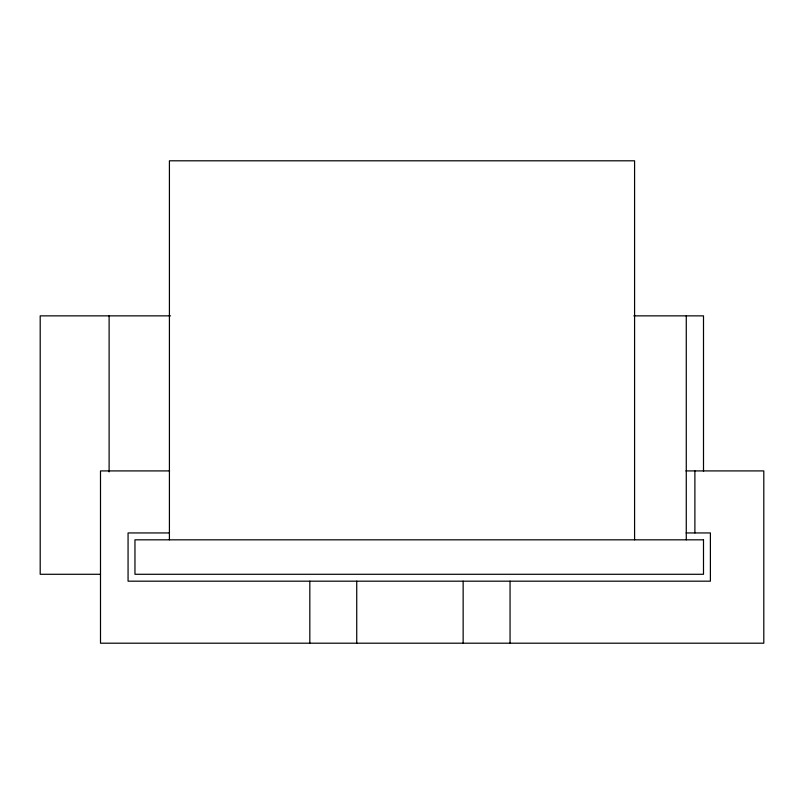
<?xml version="1.0" encoding="UTF-8"?>
<svg xmlns="http://www.w3.org/2000/svg" width="804" height="804" viewBox="0 0 804 804"><rect width="100%" height="100%" fill="white"/><g stroke="black" fill="none" stroke-linecap="round" stroke-linejoin="round"><path stroke-width="1.21" d="M463.144 643.2L463.144 581.181M510.058 643.2L510.058 581.181M170.559 315.861L40.2 315.861L40.2 574.287L100.5 574.287M633.813 315.861L703.5 315.861L703.5 471.415M169.594 470.913L100.5 470.913L100.5 643.2L763.8 643.2L763.8 470.913L685.912 470.913M169.483 532.941L128.067 532.941L128.067 581.181L710.394 581.181L710.394 532.941L686.103 532.941M694.887 470.913L694.887 532.941M686.274 315.861L686.274 539.826M634.587 539.826L634.587 160.8L169.413 160.8L169.413 539.826M356.735 581.181L356.735 643.2M309.821 581.181L309.821 643.2M109.113 315.861L109.113 471.918M703.5 539.826L134.961 539.826L134.961 574.287L703.5 574.287L703.5 539.826"/></g></svg>
